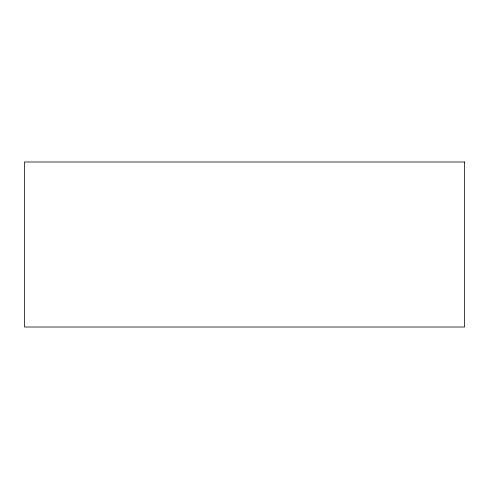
<?xml version="1.0" encoding="UTF-8"?>
<svg xmlns="http://www.w3.org/2000/svg" width="489" height="489" viewBox="0 0 489 489"><rect width="100%" height="100%" fill="white"/><g stroke="black" fill="none" stroke-linecap="round" stroke-linejoin="round"><path stroke-width="0.73" d="M464.55 161.981L24.45 161.981L24.45 327.019L464.55 327.019L464.55 161.981"/></g></svg>
